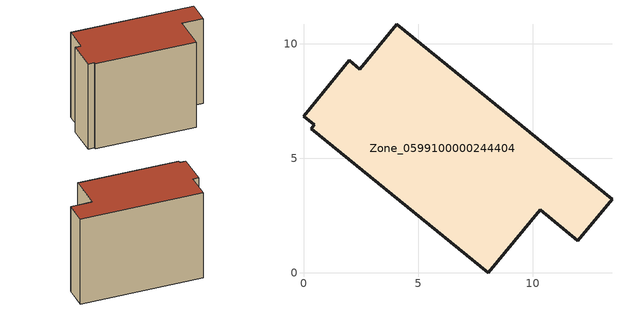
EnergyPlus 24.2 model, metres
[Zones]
Zone_0599100000244404
 floor ground (C_G): 4.06,10.86 13.46,3.22 11.97,1.41 10.32,2.76 8.07,0 0.33,6.29 0.47,6.46 0,6.84 1.99,9.27 2.45,8.89 z0
 wall outside (C_F): 0.47,6.46 0.33,6.29 8.07,0 10.32,2.76 11.97,1.41 13.46,3.22 4.06,10.86 2.45,8.89 1.99,9.27 0,6.84 0.47,6.46 z0:9.07
 roof outside (C_R): 1.99,9.27 0,6.84 0.47,6.46 0.33,6.29 8.07,0 10.32,2.76 11.97,1.41 13.46,3.22 4.06,10.86 2.45,8.89 z9.07
[BUILDING]
Pand.0599100000244404: North Axis=0; Terrain=City; Loads Convergence Tolerance Value=0.04; Temperature Convergence Tolerance Value=0.4; Solar Distribution=FullExterior; Maximum Number of Warmup Days=25; Minimum Number of Warmup Days=1
[Site:Location]
Rotterdam.The.Hague.AP_ZH_NLD Design_Conditions: Latitude=51.96; Longitude=4.45; Time Zone=1; Elevation=-4.5
[SITE:GROUNDTEMPERATURE:BUILDINGSURFACE]
18, 18, 18, 18, 18, 18, 18, 18, 18, 18, 18, 18
[MATERIAL] Thermal Absorptance=0.9; Solar Absorptance=0.7; Visible Absorptance=0.7
Name | Roughness | Thickness | Conductivity | Density | Specific Heat
G.TI.1946-1964 | MediumSmooth | 0.15 | 1 | 540 | 1210
F.TI.1946-1964 | Rough | 0.3 | 0.857143 | 1920 | 840
R.TI.1946-1964 | MediumRough | 0.2 | 0.277778 | 1500 | 1000
[CONSTRUCTION]
C_G: G.TI.1946-1964
C_F: F.TI.1946-1964
C_R: R.TI.1946-1964
[ZONE]
Zone_0599100000244404: Type=1; Multiplier=1; Ceiling Height=Autocalculate; Volume=Autocalculate; Floor Area=autocalculate; Part of Total Floor Area=Yes
[ZONEINFILTRATION:DESIGNFLOWRATE]
Infil_Zone_0599100000244404: Zone or ZoneList or Space or SpaceList=Zone_0599100000244404; Schedule=AlwaysOn; Design Flow Rate Calculation Method=Flow/Area; Flow Rate per Floor Area=0.003; Constant Term Coefficient=1; Temperature Term Coefficient=0; Velocity Term Coefficient=0; Velocity Squared Term Coefficient=0
[HVACTEMPLATE:ZONE:IDEALLOADSAIRSYSTEM]
Zone_0599100000244404: Maximum Heating Supply Air Temperature=50; Minimum Cooling Supply Air Temperature=13; Maximum Heating Supply Air Humidity Ratio=0.0156; Minimum Cooling Supply Air Humidity Ratio=0.0077; Heating Limit=NoLimit; Cooling Limit=NoLimit; Dehumidification Control Type=ConstantSensibleHeatRatio; Cooling Sensible Heat Ratio=0.7; Dehumidification Setpoint=60; Humidification Control Type=None; Humidification Setpoint=30; Outdoor Air Method=None; Outdoor Air Flow Rate per Person=0.00944; Outdoor Air Flow Rate per Zone Floor Area=0; Outdoor Air Flow Rate per Zone=0; Demand Controlled Ventilation Type=None; Outdoor Air Economizer Type=NoEconomizer; Heat Recovery Type=None; Sensible Heat Recovery Effectiveness=0.7; Latent Heat Recovery Effectiveness=0.65
[ZONECONTROL:THERMOSTAT]
ThermostatControl_Zone_0599100000244404: Zone or ZoneList=Zone_0599100000244404; Control Type Schedule=DualSetpointControlType; Control 1=Thermostat_Zone_0599100000244404; Temperature Difference Between Cutout And Setpoint=0
[THERMOSTATSETPOINT:DUALSETPOINT]
Thermostat_Zone_0599100000244404: Heating Setpoint Temperature Schedule=HeatingSetpoint_Zone_0599100000244404; Cooling Setpoint Temperature Schedule=CoolingSetpoint_Zone_0599100000244404
[SCHEDULE:COMPACT]
HeatingSetpoint_Zone_0599100000244404: Through: 12/31, For: AllDays, Until: 24:00, 21
CoolingSetpoint_Zone_0599100000244404: Through: 12/31, For: AllDays, Until: 24:00, 24
DualSetpointControlType: Through: 12/31, For: AllDays, Until: 24:00, 4
AlwaysOn: Through: 12/31, For: AllDays, Until: 24:00, 1
